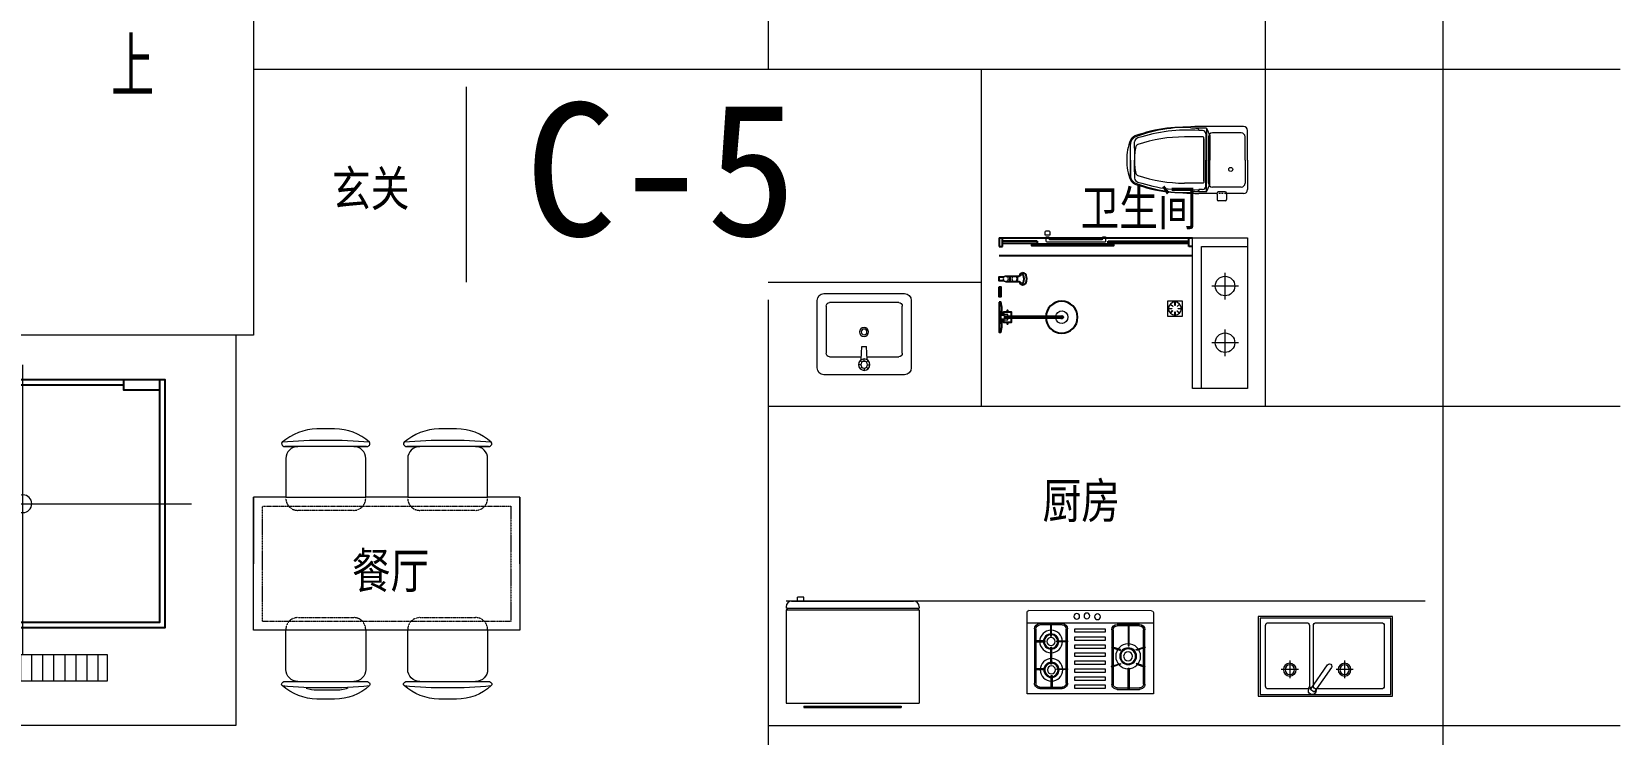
# Model space of a CAD drawing. Extents: x 5432254 to 5695744, y -448727 to -401527.
# Drawn here: x 5498500 to 5507450, y -429941 to -425980 of the extents above; entities that cross this region are included whole.
import ezdxf
from ezdxf.enums import TextEntityAlignment as Align

# ---------------------------------------------------------------- set-up
doc = ezdxf.new("R2010")
doc.units = 0
doc.linetypes.add('DASH', pattern=[0.35, 0.25, -0.1])
doc.linetypes.add('DOTE', pattern=[2.4200000000000004, 2, -0.2, 0.02, -0.2])
for name, color, linetype, lineweight in [('DOTE', 251, 'DOTE', 0), ('五金', 136, 'CONTINUOUS', 9), ('固定家具线', 243, 'CONTINUOUS', 20), ('家具', 33, 'CONTINUOUS', 9), ('看线', 27, 'CONTINUOUS', 0), ('移动家具', 41, 'CONTINUOUS', 20), ('结构细线', 250, 'CONTINUOUS', 15)]:
    doc.layers.add(name, color=color, linetype=linetype, lineweight=lineweight)
for name, color, linetype in [('PUB_TEXT', 7, 'CONTINUOUS'), ('RAIL', 163, 'CONTINUOUS'), ('WINDOW', 4, 'CONTINUOUS')]:
    doc.layers.add(name, color=color, linetype=linetype)
doc.styles.add('_TCH_DIM', font='SIMPLEX', dxfattribs={"bigfont": 'GBCBIG'})
doc.styles.add('黑体', font='SIMHEI.TTF', dxfattribs={"height": 10})

# ---------------------------------------------------------------- blocks, each defined once
blk = doc.blocks.new('A$C0C200289')
at = {"layer": '家具'}
for p, q in [((-149.9999246529769, 71.83070159953786), (-149.9999246529769, 596.7501311862725)), ((600.0000753470231, 596.7501311862725), (-149.9999246529769, 596.7501311862725)), ((500.263288419228, 622.7132478367421), (-48.17572191962972, 622.7132478367421)), ((-48.17572191962972, 613.4407061759266), (-48.17572191962972, 622.7132478367421)), ((500.263288419228, 613.4407061759266), (-48.17572191962972, 613.4407061759266)), ((500.263288419228, 613.4407061759266), (500.263288419228, 622.7132478367421)), ((600.0000753470231, 71.83070159953786), (600.0000753470231, 596.7501311862725)), ((-144.1057945420034, 71.83070159953786), (-149.9999246529769, 71.83070159953786)), ((-149.9999246529769, 53.34289427817566), (-149.9999246529769, 61.83070159953786)), ((-144.1057945420034, 61.83070159953786), (-149.9999246529769, 61.83070159953786)), ((-144.1057945420034, 61.83070159953786), (-144.1057945420034, 71.83070159953786)), ((568.4878826683853, 21.83070159953786), (-118.4877319745719, 21.83070159953786)), ((499.1467481534055, 21.83070159953786), (499.1467481534055, -2.51166638918221e-05)), ((535.2829494392208, 21.83070159953786), (535.2829494392208, -2.511712955310941e-05)), ((594.1059452358168, 61.83070159953786), (594.1059452358168, 71.83070159953786)), ((594.1059452358168, 71.83070159953786), (600.0000753470231, 71.83070159953786)), ((594.1059452358168, 61.83070159953786), (600.0000753470231, 61.83070159953786)), ((600.0000753470231, 53.34289427817566), (600.0000753470231, 61.83070159953786)), ((499.1467481534055, -2.51166638918221e-05), (535.2829494392208, -2.511712955310941e-05))]:
    blk.add_line(p, q, dxfattribs=at)
at = {"layer": '家具', "color": 251}
for p, q in [((594.1059452358168, 71.83070159953786), (-144.1057945420034, 71.83070159953786)), ((594.1059452358168, 61.83070159953786), (-144.1057945420034, 61.83070159953786))]:
    blk.add_line(p, q, dxfattribs=at)
at = {"layer": '家具'}
for centre, start, end in [((-118.4877319745719, 53.34289427817566), 180, 270), ((568.4878826683853, 53.34289427817566), 270, 0)]:
    blk.add_arc(centre, 31.51219267851957, start, end, dxfattribs=at)
blk = doc.blocks.new('fgjfgjgf')
at = {"layer": '家具', "color": 8, "linetype": 'DASH', "ltscale": 0.1}
for p, q in [((-18620.22925335285, 391.2942671880592), (-18620.22925335052, 76.29426718805917)), ((-18620.22925335285, 391.2942671880592), (-18620.22925335052, 76.29426718805917)), ((-18015.50959930103, 76.29426719422918), (-18015.50959930336, 391.2942671942292)), ((-18015.50959930103, 76.29426719422918), (-18015.50959930336, 391.2942671942292)), ((-18620.22925334796, -295.531971380813), (-18620.22925334587, -610.531971380813)), ((-18620.22925334796, -295.531971380813), (-18620.22925334587, -610.531971380813)), ((-18015.50959929638, -610.531971374643), (-18015.50959929847, -295.531971374643)), ((-18015.50959929638, -610.531971374643), (-18015.50959929847, -295.531971374643))]:
    blk.add_line(p, q, dxfattribs=at)
at = {"layer": '家具', "color": 8, "linetype": 'DASH'}
for p in [(-18691.7358911226, -678.0319713809295), (-18691.7358911226, -678.0319713813951)]:
    blk.add_line(p, (-18687.7292533454, -678.0319713812787), dxfattribs=at)
at = {"layer": '家具', "color": 8, "linetype": 'DASH', "ltscale": 0.1}
blk.add_lwpolyline([(-18641.73589113168, 590.3811479054857), (-17991.73589112121, 590.3811479054857), (-17991.73589112121, -809.6188520906726), (-18641.73589113168, -809.6188520906726)], close=True, dxfattribs=at)
for centre, start, end in [((-18687.72925335285, 391.2942671875935), 0, 90), ((-18687.72925335285, 391.2942671875935), 0, 90), ((-17948.00959930336, 391.2942671946948), 90, 180), ((-17948.00959930336, 391.2942671946948), 90, 180), ((-18687.72925335052, 76.29426718747709), 270, 0), ((-18687.72925335052, 76.29426718747709), 270, 0), ((-17948.00959930127, 76.29426719469484), 180, 270), ((-17948.00959930127, 76.29426719469484), 180, 270), ((-18687.72925334796, -295.5319713813951), 0, 90), ((-17948.00959929847, -295.5319713741774), 90, 180), ((-17948.00959929847, -295.5319713741774), 90, 180), ((-18687.72925334587, -610.5319713812787), 270, 0), ((-18687.72925334587, -610.5319713812787), 270, 0), ((-17948.00959929638, -610.5319713741774), 180, 270), ((-17948.00959929638, -610.5319713741774), 180, 270)]:
    blk.add_arc(centre, 67.5, start, end, dxfattribs=at)
at = {"layer": '移动家具'}
for p, q in [((-18980.22925335332, 463.794267185498), (-18980.22925335006, 3.794267185498029)), ((-18980.22925335332, 463.794267185498), (-18980.22925335006, 3.794267185498029)), ((-18691.73589112889, 8.79426719469484), (-18691.73589113308, 458.7942671946948)), ((-17941.73589113052, 458.7942671946948), (-17941.73589112726, 8.79426719469484)), ((-17655.50959930057, 3.794267196790315), (-17655.50959930383, 463.7942671967903)), ((-17655.50959930057, 3.794267196790315), (-17655.50959930383, 463.7942671967903)), ((-18980.22925334843, -223.0319713833742), (-18980.22925334517, -683.0319713833742)), ((-18980.22925334843, -223.0319713833742), (-18980.22925334517, -683.0319713833742)), ((-18691.7358911226, -678.0319713813951), (-18691.73589112679, -228.0319713741774)), ((-17941.73589112563, -228.0319713741774), (-17941.7358911226, -678.0319713741774)), ((-17655.50959929591, -683.0319713720819), (-17655.50959929917, -223.0319713720819)), ((-17655.50959929591, -683.0319713720819), (-17655.50959929917, -223.0319713720819))]:
    blk.add_line(p, q, dxfattribs=at)
for points in [[(-17941.73589112121, -859.6188520906726), (-18691.73589112121, -859.6188520906726), (-18691.7358911226, -678.0319713813951), (-18912.72925335076, -678.0319713725476, -0.4142135623706957), (-18980.22925335029, -610.5319713725476), (-18980.22925335076, -683.0319713719655, -0.3194305726931971), (-18992.52079718793, -701.4867730123224, -0.3077030811615924), (-19003.95334686083, -698.7838676442625, -0.1875589893197372), (-19080.22925334843, -502.5985385599779), (-19080.22925334889, -403.4654042132897, -0.1716580603475638), (-19003.95334683522, -207.2800750011811, -0.3246469117849242), (-18992.52079718444, -204.5771697316086, -0.3025368859710544), (-18980.2292533475, -223.0319713719655), (-18980.22925334796, -295.5319713720819, -0.41421356237291), (-18912.7292533475, -228.0319713725476), (-18691.73589112912, -228.0319713741774), (-18691.73589112726, 8.79426719469484), (-18912.72925334587, 8.794267196324654, -0.4142135623710271), (-18980.2292533454, 76.29426719632465), (-18980.22925334587, 3.794267196790315, -0.3194305726784759), (-18992.52079718304, -14.66053444368299, -0.3077030811901063), (-19003.95334685594, -11.95762907539029, -0.1875589893058277), (-19080.2292533447, 184.2277000393951), (-19080.22925334307, 283.3608343814267, -0.1716580603013718), (-19003.95334683033, 479.5461635674583, -0.3246469117916823), (-18992.52079718024, 482.24906883738, -0.3025368859775285), (-18980.22925334261, 463.7942671967903), (-18980.22925334331, 391.2942671967903, -0.4142135623751352), (-18912.72925334331, 458.7942671963247), (-18691.73589113215, 458.7942671946948), (-18691.73589113168, 640.3811479054857), (-17941.73589113075, 640.3811479054857)], [(-18316.73589112121, -859.6188520932337), (-17941.73589112121, -859.6188520906726), (-17941.7358911226, -678.0319713741774), (-17723.00959929591, -678.0319713725476, 0.4142135623706957), (-17655.50959929638, -610.5319713725476), (-17655.50959929591, -683.0319713719655, 0.3194305726931971), (-17643.21805545874, -701.4867730123224, 0.3077030811615924), (-17631.78550578561, -698.7838676442625, 0.1875589893197372), (-17555.50959929824, -502.5985385598615), (-17555.50959929777, -403.4654042132897, 0.1716580603475638), (-17631.78550581145, -207.2800750011811, 0.3246469117849242), (-17643.218055462, -204.5771697314922, 0.3025368859710544), (-17655.50959929917, -223.0319713719655), (-17655.50959929847, -295.5319713720819, 0.41421356237291), (-17723.00959929894, -228.0319713725476), (-17941.73589112563, -228.0319713741774), (-17941.73589112726, 8.79426719469484), (-17723.00959930057, 8.794267196324654, 0.4142135623710271), (-17655.50959930103, 76.29426719632465), (-17655.50959930057, 3.794267196790315, 0.3194305726784759), (-17643.2180554634, -14.66053444368299, 0.3077030811901063), (-17631.7855057905, -11.95762907539029, 0.1875589893058277), (-17555.50959930196, 184.2277000393951), (-17555.50959930359, 283.3608343815431, 0.1716580603013718), (-17631.78550581611, 479.5461635674583, 0.3246469117916823), (-17643.21805546642, 482.24906883738, 0.3025368859775285), (-17655.50959930383, 463.7942671967903), (-17655.50959930336, 391.2942671967903, 0.4142135623751352), (-17723.00959930336, 458.7942671963247), (-17941.73589113052, 458.7942671946948), (-17941.73589113075, 640.3811479054857), (-18316.73589113168, 640.3811479047872)], [(-19018.12760352646, 108.9089119675336, -0.07982430012728572), (-19030.2292533447, 184.2277000386966), (-19030.22925334307, 282.5573837474221, -0.05952658064299541), (-19020.65690877289, 344.8413749998435, -0.05952658064299541)]]:
    blk.add_lwpolyline(points, format="xyb", dxfattribs=at)
for centre, start, end in [((-16302.39100263058, 233.7942672042409), 174.802304033631, 185.197695966369), ((-16302.39100263058, 233.7942672042409), 174.802304033631, 185.197695966369), ((-20333.3478500233, 233.7942671780474), 354.802304033631, 5.197695966368975), ((-20333.3478500233, 233.7942671780474), 354.802304033631, 5.197695966368975), ((-16302.39100262569, -453.0319713646313), 174.802304033631, 185.197695966369), ((-16302.39100262569, -453.0319713646313), 174.802304033631, 185.197695966369), ((-20333.34785001841, -453.0319713908248), 354.802304033631, 5.197695966368975), ((-20333.34785001841, -453.0319713908248), 354.802304033631, 5.197695966368975)]:
    blk.add_arc(centre, 2712.716921149136, start, end, dxfattribs=at)
blk = doc.blocks.new('ddfdf')
at = {"layer": '家具'}
for p, q in [((15801.22047886996, -30110.33075532416), (15800.73663333491, -30821.87117318355)), ((16259.83254858754, -30110.6426102753), (15801.22047886996, -30110.33075532416)), ((16269.8257486165, -30120.64260796332), (16269.8257486165, -30812.18335021241)), ((15800.73663333491, -30821.87117318355), (16259.81894864546, -30822.18334790046))]:
    blk.add_line(p, q, dxfattribs=at)
at = {"layer": '家具', "color": 251}
for p, q in [((15856.24562452129, -30158.63353978892), (16162.68598024057, -30158.84191839138)), ((15952.10978383189, -30158.79979407729), (15956.89730725183, -30157.24783182231)), ((15968.02960611756, -30207.90957222402), (15952.10978383189, -30158.79979407729)), ((15956.89730725183, -30157.24783182231), (15972.81712953748, -30206.3576099691)), ((16062.03627514632, -30157.31932603248), (16046.04967858482, -30206.40740790183)), ((16050.8350869181, -30207.96587972413), (16066.82168347959, -30158.87779785483)), ((16066.82168347959, -30158.87779785483), (16062.03627514632, -30157.31932603248)), ((16201.47471839342, -30822.14367398366), (16201.95856392848, -30110.60325612428)), ((15826.13972583385, -30314.35733110219), (15826.22523154415, -30188.61313293988)), ((15828.77924500428, -30247.7031957914), (15828.77613383875, -30252.27845766125)), ((15946.58843899032, -30247.7833057206), (15828.77924500428, -30247.7031957914)), ((15834.13972398426, -30314.362771079), (15834.22522969456, -30188.61857291669)), ((15856.24018454449, -30166.63353793937), (16162.68054026373, -30166.84191654183)), ((15946.58532782479, -30252.35856759045), (15946.58843899032, -30247.7833057206)), ((15972.81712953748, -30206.3576099691), (15968.02960611756, -30207.90957222402)), ((16046.04967858482, -30206.40740790183), (16050.8350869181, -30207.96587972413)), ((16072.21889501713, -30252.44399807198), (16072.22200618267, -30247.86873620213)), ((16072.22200618267, -30247.86873620213), (16190.03120016869, -30247.94884613133)), ((16184.66557524111, -30188.85687139173), (16184.58006953081, -30314.60106955408)), ((16190.03120016869, -30247.94884613133), (16190.02808900317, -30252.52410800118)), ((16192.66557339151, -30188.86231136855), (16192.58006768121, -30314.60650953089)), ((15828.77613383875, -30252.27845766125), (15946.58532782479, -30252.35856759045)), ((16162.56511468087, -30336.58610453145), (15856.12475896161, -30336.37772592896)), ((15967.97021230725, -30295.25376274667), (15951.98361574577, -30344.34184461599)), ((15956.76902407904, -30345.90031643835), (15972.75562064051, -30296.81223456899)), ((15972.75562064051, -30296.81223456899), (15967.97021230725, -30295.25376274667)), ((16045.98816968787, -30296.86203250175), (16050.77569310779, -30295.31007024675)), ((16061.90799197353, -30345.97181064851), (16045.98816968787, -30296.86203250175)), ((16050.77569310779, -30295.31007024675), (16066.69551539348, -30344.41984839353)), ((16190.02808900317, -30252.52410800118), (16072.21889501713, -30252.44399807198)), ((15832.30939762758, -30555.69794555829), (15832.42922585135, -30379.47925956306)), ((15832.42922585135, -30379.47925956306), (15849.08552759684, -30379.49058580262)), ((15849.08552759684, -30379.49058580262), (15848.96569937306, -30555.70927179785)), ((16162.55967470406, -30344.58610268185), (15856.11931898478, -30344.37772407936)), ((15877.64456283998, -30555.72877334643), (15877.76439106376, -30379.51008735123)), ((15877.76439106376, -30379.51008735123), (15894.42069280923, -30379.52141359076)), ((15894.42069280923, -30379.52141359076), (15894.30086458546, -30555.74009958602)), ((15922.97972805239, -30555.75960113463), (15923.09955627615, -30379.54091513937)), ((15923.09955627615, -30379.54091513937), (15939.75585802163, -30379.55224137893)), ((15939.75585802163, -30379.55224137893), (15939.63602979787, -30555.77092737419)), ((15951.98361574577, -30344.34184461599), (15956.76902407904, -30345.90031643835)), ((15968.31489326477, -30555.7904289228), (15968.43472148855, -30379.57174292754)), ((15968.43472148855, -30379.57174292754), (15985.09102323404, -30379.5830691671)), ((15985.09102323404, -30379.5830691671), (15984.97119501028, -30555.80175516236)), ((16013.65005847719, -30555.82125671094), (16013.76988670095, -30379.60257071568)), ((16013.76988670095, -30379.60257071568), (16030.42618844645, -30379.61389695524)), ((16030.42618844645, -30379.61389695524), (16030.30636022268, -30555.8325829505)), ((16058.9852236896, -30555.85208449909), (16059.10505191336, -30379.63339850385)), ((16059.10505191336, -30379.63339850385), (16075.76135365885, -30379.64472474344)), ((16066.69551539348, -30344.41984839353), (16061.90799197353, -30345.97181064851)), ((16075.76135365885, -30379.64472474344), (16075.64152543508, -30555.86341073865)), ((16104.320388902, -30555.88291228726), (16104.44021712576, -30379.66422629202)), ((16104.44021712576, -30379.66422629202), (16121.09651887125, -30379.67555253155)), ((16121.09651887125, -30379.67555253155), (16120.97669064747, -30555.89423852682)), ((16149.65555411439, -30555.91374007543), (16149.77538233816, -30379.69505408016)), ((16149.77538233816, -30379.69505408016), (16166.43168408364, -30379.70638031972)), ((16166.43168408364, -30379.70638031972), (16166.31185585988, -30555.92506631499)), ((15848.96569937306, -30555.70927179785), (15832.30939762758, -30555.69794555829)), ((15860.70267432253, -30602.4207397656), (16167.14303004179, -30602.629118368)), ((15860.70811429936, -30594.42074161515), (16167.14847001863, -30594.62912021758)), ((15894.30086458546, -30555.74009958602), (15877.64456283998, -30555.72877334643)), ((15939.63602979787, -30555.77092737419), (15922.97972805239, -30555.75960113463)), ((15937.1669869261, -30594.52794525784), (15937.12637536677, -30654.25106717492)), ((15941.74224879594, -30594.53105642341), (15937.1669869261, -30594.52794525784)), ((15941.70163723665, -30654.25417834049), (15941.74224879594, -30594.53105642341)), ((15984.97119501028, -30555.80175516236), (15968.31489326477, -30555.7904289228)), ((16030.30636022268, -30555.8325829505), (16013.65005847719, -30555.82125671094)), ((16075.64152543508, -30555.86341073865), (16058.9852236896, -30555.85208449909)), ((16094.9205081432, -30594.63521722017), (16094.87989658389, -30654.35833913722)), ((16099.49577001306, -30594.63832838571), (16094.9205081432, -30594.63521722017)), ((16099.45515845375, -30654.36145030276), (16099.49577001306, -30594.63832838571)), ((16120.97669064747, -30555.89423852682), (16104.320388902, -30555.88291228726)), ((16166.31185585988, -30555.92506631499), (16149.65555411439, -30555.91374007543)), ((15828.55599031564, -30681.58954124071), (15828.55287915009, -30686.16480311059)), ((15828.55287915009, -30686.16480311059), (15904.26455170971, -30686.21628684053)), ((15904.26766287526, -30681.64102497065), (15828.55599031564, -30681.58954124071)), ((15830.6022156119, -30750.14453292839), (15830.68772132219, -30624.40033476608)), ((15838.60221376231, -30750.14997290523), (15838.68771947261, -30624.40577474292)), ((15904.26455170971, -30686.21628684053), (15904.26766287526, -30681.64102497065)), ((15937.12637536677, -30654.25106717492), (15941.70163723665, -30654.25417834049)), ((15968.1876466555, -30683.81788342999), (15968.18453548996, -30688.39314529984)), ((15968.18453548996, -30688.39314529984), (16063.08249315563, -30688.45767565109)), ((16063.08560432116, -30683.88241378125), (15968.1876466555, -30683.81788342999)), ((16063.08249315563, -30688.45767565109), (16063.08560432116, -30683.88241378125)), ((16094.87989658389, -30654.35833913722), (16099.45515845375, -30654.36145030276)), ((16125.59691891969, -30689.56698637997), (16125.60003008523, -30684.99172451012)), ((16199.17672794539, -30689.61702044855), (16125.59691891969, -30689.56698637997)), ((16125.60003008523, -30684.99172451012), (16199.17983911092, -30685.04175857871)), ((16189.12806501915, -30624.64407321793), (16189.04255930885, -30750.3882713803)), ((16197.12806316956, -30624.64951319477), (16197.04255745926, -30750.39371135712)), ((16199.17983911092, -30685.04175857871), (16199.17672794539, -30689.61702044855)), ((16167.0221644821, -30780.37330450807), (15860.58180876285, -30780.16492590556)), ((16167.02760445893, -30772.37330635762), (15860.58724873966, -30772.16492775513)), ((15937.04091610261, -30779.92696192159), (15937.08152766193, -30720.20384000457)), ((15941.61617797248, -30779.93007308713), (15937.04091610261, -30779.92696192159)), ((15937.08152766193, -30720.20384000457), (15941.65678953177, -30720.20695117011)), ((15941.65678953177, -30720.20695117011), (15941.61617797248, -30779.93007308713)), ((16094.79443731972, -30780.0342338839), (16094.83504887903, -30720.31111196688)), ((16099.36969918958, -30780.03734504944), (16094.79443731972, -30780.0342338839)), ((16094.83504887903, -30720.31111196688), (16099.41031074889, -30720.31422313242)), ((16099.41031074889, -30720.31422313242), (16099.36969918958, -30780.03734504944))]:
    blk.add_line(p, q, dxfattribs=at)
for centre, radius in [((16012.87678350645, -30252.92774057665), 70.09326768931929), ((16012.87678350645, -30252.92774057665), 47.27171990812843), ((16012.87678350645, -30252.92774057665), 41.77171990812843), ((16012.87678350645, -30252.92774057665), 25.27171990812844), ((16235.44661092224, -30425.80481278154), 16.15891210973495), ((16240.16507174894, -30485.34141980094), 16.15891210973495), ((16237.74673690559, -30542.49174586008), 16.15891210973495), ((15935.7753947958, -30685.09315712936), 63.72115244483573), ((15935.7753947958, -30685.09315712936), 42.97429082557129), ((15935.7753947958, -30685.09315712936), 37.97429082557129), ((15935.7753947958, -30685.09315712936), 22.97429082557131), ((16095.65932884606, -30687.33527081198), 63.72115244483573), ((16095.65932884606, -30687.33527081198), 42.97429082557129), ((16095.65932884606, -30687.33527081198), 37.97429082557129), ((16095.65932884606, -30687.33527081198), 22.97429082557131)]:
    blk.add_circle(centre, radius, dxfattribs=at)
for centre, radius, start, end in [((15856.22522460821, -30188.63353285295), 30.00000000000049, 89.96103903299782, 179.9610390329979), ((16162.66558032746, -30188.84191145544), 29.99999999998959, 359.9610390329979, 89.96103903299782), ((15856.2252246082, -30188.63353285298), 21.99999999998268, 89.96103903299782, 179.9610390329979), ((16162.66558032746, -30188.84191145547), 22.00000000001177, 359.9610390329979, 89.96103903299782), ((15856.13971889789, -30314.37773101529), 29.99999999998959, 179.9610390329979, 269.9610390329979), ((15856.13971889789, -30314.37773101529), 21.99999999999721, 179.9610390329979, 269.9610390329979), ((16162.58007461715, -30314.58610961775), 30.0000000000005, 269.9610390329979, 359.9610390329979), ((16162.58007461717, -30314.58610961775), 21.99999999998994, 269.9610390329979, 359.9610390329979), ((15860.68771438625, -30624.42073467921), 30.00000000000779, 89.96103903299782, 179.9610390329979), ((15860.68771438625, -30624.42073467924), 22.00000000000087, 89.96103903299782, 179.9610390329979), ((16167.12807010549, -30624.62911328164), 22.00000000001177, 359.9610390329979, 89.96103903299782), ((16167.12807010549, -30624.62911328164), 30.00000000001871, 359.9610390329979, 89.96103903299782), ((15860.60220867595, -30750.16493284149), 30.00000000000414, 179.9610390329979, 269.9610390329979), ((15860.60220867593, -30750.16493284149), 21.99999999998265, 179.9610390329979, 269.9610390329979), ((16167.04256439523, -30750.37331144401), 29.99999999998596, 269.9610390329979, 359.9610390329979), ((16167.04256439523, -30750.37331144401), 21.99999999998994, 269.9610390329979, 359.9610390329979)]:
    blk.add_arc(centre, radius, start, end, dxfattribs=at)
at = {"layer": '家具'}
for centre, start, end in [((16259.8257486165, -30120.64260796335), 0, 89.96103903299782), ((16259.8257486165, -30812.18335021244), 269.9610390329979, 0)]:
    blk.add_arc(centre, 9.999999999999995, start, end, dxfattribs=at)
blk = doc.blocks.new('A$C1BE601A8')
at = {"layer": '家具'}
for p, q in [((-3.331544576212764e-06, 0.0001285528123844415), (-3.331544576212764e-06, 450.0001285528124)), ((-3.331544576212764e-06, 450.0001285528124), (756.9591153254441, 450.0001285527833)), ((756.9591153254441, 450.0001285527833), (756.9591153254441, 0.000128552783280611)), ((756.9591153254441, 0.000128552783280611), (-3.331544576212764e-06, 0.0001285528123844415))]:
    blk.add_line(p, q, dxfattribs=at)
at = {"layer": '家具', "color": 251}
for p, q in [((9.999996668455424, 10.00012855281238), (9.999996668455424, 440.0001285528124)), ((9.999996668455424, 440.0001285528124), (746.9591153254441, 440.0001285527833)), ((40.70540845508367, 393.4111159972381), (40.70540845507639, 50.34339343028842)), ((272.9981059508646, 408.4111159972672), (55.70540845508367, 408.4111159972381)), ((287.9981059508573, 50.34339343031752), (287.9981059508646, 393.4111159972672)), ((315.0162760930616, 426.5923377163417), (293.2995176712066, 411.4024486967828)), ((293.2995176712066, 411.4024486967828), (390.037699023007, 273.0973095424706)), ((310.5429994659862, 393.4111159972381), (310.5429994659789, 50.34339343028842)), ((411.7544574448621, 288.2871985620586), (315.0162760930616, 426.5923377163417)), ((694.6191676114468, 408.4111159972381), (325.5429994659862, 408.4111159972381)), ((709.6191676114395, 50.34339343028842), (709.6191676114468, 393.4111159972381)), ((746.9591153254441, 440.0001285527833), (746.9591153254441, 10.00012855278328)), ((225.9020207491194, 299.6289963350573), (129.8652481655372, 299.6289963350282)), ((177.7081585571068, 248.1342476330756), (177.7081585571068, 348.3190406120848)), ((534.2878390472688, 299.6289963350282), (438.2510664636866, 299.6289963350573)), ((486.0939768552562, 248.1342476331047), (486.0939768552562, 348.3190406121139)), ((746.9591153254441, 10.00012855278328), (9.999996668455424, 10.00012855281238)), ((55.70540845507639, 35.34339343028842), (272.9981059508573, 35.34339343031752)), ((325.5429994659789, 35.34339343028842), (694.6191676114395, 35.34339343028842))]:
    blk.add_line(p, q, dxfattribs=at)
for centre, radius in [((177.7081585571068, 299.6289963350282), 36.13484355663392), ((177.7081585571068, 299.6289963350282), 27.13484355663391), ((486.0939768552562, 299.6289963350573), 36.13484355663392), ((486.0939768552562, 299.6289963350573), 27.13484355663391)]:
    blk.add_circle(centre, radius, dxfattribs=at)
for centre, radius, start, end in [((55.70540845508367, 393.4111159972381), 15, 90, 180), ((272.9981059508646, 393.4111159972672), 15, 0, 90), ((304.1578968821341, 418.9973932065768), 21.70012077171123, 342.6067890372002, 267.335304146412), ((325.5429994659862, 393.4111159972381), 15, 90, 180), ((694.6191676114468, 393.4111159972381), 15, 0, 90), ((400.8960782339345, 280.6922540522355), 13.25094642638578, 214.971046591628, 34.97104659162806), ((55.70540845507639, 50.34339343028842), 15, 180, 270), ((272.9981059508573, 50.34339343031752), 15, 270, 0), ((325.5429994659789, 50.34339343028842), 15, 180, 270), ((694.6191676114395, 50.34339343028842), 15, 270, 0)]:
    blk.add_arc(centre, radius, start, end, dxfattribs=at)
blk = doc.blocks.new('ev')
at = {"layer": '结构细线'}
h = blk.add_hatch(dxfattribs=at)
h.set_pattern_fill('ANSI31', color=256, scale=500, angle=45, style=0)
h.set_pattern_definition([(90, (0, 0), (-62.5, 1.06581410364015e-14), [])])
h.paths.add_polyline_path([(1227964.487361701, -497918.9881857499), (1228914.487361697, -497918.9881857499), (1228914.487361697, -497768.9881857256), (1227964.487361701, -497768.9881857256)])
at = {"layer": 'RAIL'}
blk.add_line((1227813.557892494, -499408.9881857147), (1227669.4873617, -499249.4258163124), dxfattribs=at)
for points in [[(1227639.4873617, -499468.9881857147), (1229239.487361695, -499468.9881857147), (1229239.487361695, -498068.9881857245), (1227639.4873617, -498068.9881857245)], [(1227871.154028364, -499468.9881857147), (1227669.4873617, -499468.9881857147), (1227669.4873617, -499408.9881857147), (1227871.154028364, -499408.9881857147)], [(1229007.820695029, -499468.9881857147), (1229209.487361695, -499468.9881857147), (1229209.487361695, -499408.9881857147), (1229007.820695029, -499408.9881857147)]]:
    blk.add_lwpolyline(points, close=True, dxfattribs=at)
for points in [[(1229209.487361695, -499438.9881857147), (1229209.487361695, -499438.9881857147), (1229209.487361695, -498098.9881857245), (1227669.4873617, -498098.9881857245), (1227669.4873617, -499438.9881857147), (1227669.4873617, -499438.9881857147)], [(1227871.154028364, -499438.9881857147), (1229007.820695029, -499438.9881857147)]]:
    blk.add_lwpolyline(points, dxfattribs=at)
at = {"layer": '结构细线'}
for p, q in [((1228439.487361711, -497918.9881857499), (1228439.487361711, -499552.3371340613)), ((1227489.487361711, -498768.9881857208), (1229389.487361714, -498768.9881857132))]:
    blk.add_line(p, q, dxfattribs=at)
blk.add_lwpolyline([(1227964.487361701, -497918.9881857499), (1228914.487361697, -497918.9881857499), (1228914.487361697, -497768.9881857256), (1227964.487361701, -497768.9881857256)], close=True, dxfattribs=at)
blk.add_circle((1228439.487361711, -498768.988185717), 50, dxfattribs=at)
blk = doc.blocks.new('dfdsf')
at = {"layer": '家具'}
for p, q in [((-6118.831913608177, -27345.44864588381), (-6118.831913608177, -27726.44864588381)), ((-5626.473608758264, -27307.3486458838), (-6080.731913608171, -27307.3486458838)), ((-5588.373608758258, -27726.44864588381), (-5588.373608758258, -27345.44864588381)), ((-6080.731913608171, -27764.54864588381), (-5626.473608758264, -27764.54864588381))]:
    blk.add_line(p, q, dxfattribs=at)
at = {"layer": '家具', "color": 8}
for p, q in [((-5872.406503072321, -27363.95664026488), (-5885.871040426886, -27363.95664026488)), ((-5866.874092104343, -27350.63551101041), (-5876.377111874863, -27341.09683283082)), ((-5866.710719794231, -27377.43855889999), (-5876.096491956057, -27387.09262784412)), ((-5853.602761183218, -27345.15289837577), (-5853.602761183218, -27331.68836102118)), ((-5853.602761183218, -27382.76038215398), (-5853.602761183218, -27396.22491950855)), ((-5831.109767354174, -27340.81993622227), (-5840.495539516, -27350.4740051664)), ((-5830.828410491573, -27386.81644769893), (-5840.331430262093, -27377.27776951935)), ((-5834.799019294114, -27363.95664026488), (-5821.334481939521, -27363.95664026488)), ((-6068.03191360816, -27694.69864588381), (-6068.03191360816, -27427.9986458838)), ((-6048.981913608171, -27408.94864588381), (-5869.201593039608, -27408.94864588381)), ((-5870.084983734348, -27391.69791249819), (-5866.302761183229, -27465.55664026488)), ((-5866.302761183229, -27465.55664026488), (-5840.902761183206, -27465.55664026488)), ((-5837.120538632058, -27391.69791249819), (-5840.902761183206, -27465.55664026488)), ((-5838.003929326798, -27408.94864588381), (-5658.223608758264, -27408.94864588381)), ((-5639.173608758247, -27427.9986458838), (-5639.173608758247, -27694.69864588381)), ((-5658.223608758264, -27713.7486458838), (-6048.981913608171, -27713.7486458838))]:
    blk.add_line(p, q, dxfattribs=at)
for centre, radius in [((-5853.602761183218, -27363.95664026488), 32.26827924368117), ((-5853.602761183218, -27363.95664026488), 18.80374188911082), ((-5854.571620082796, -27548.64864588382), 25.4), ((-5854.571620082796, -27548.64864588382), 15.95985148249019)]:
    blk.add_circle(centre, radius, dxfattribs=at)
at = {"layer": '家具'}
for centre, start, end in [((-6080.731913608171, -27345.44864588381), 90, 180), ((-5626.473608758264, -27345.44864588381), 0, 90), ((-6080.731913608171, -27726.44864588381), 180, 270), ((-5626.473608758264, -27726.44864588381), 270, 0)]:
    blk.add_arc(centre, 38.09999999999999, start, end, dxfattribs=at)
at = {"layer": '家具', "color": 8}
for centre, start, end in [((-6048.981913608171, -27427.9986458838), 90, 180), ((-5658.223608758264, -27427.9986458838), 0, 90), ((-6048.981913608171, -27694.69864588381), 180, 270), ((-5658.223608758264, -27694.69864588381), 270, 0)]:
    blk.add_arc(centre, 19.05, start, end, dxfattribs=at)
blk = doc.blocks.new('A$C37A63D83')
at = {"layer": '家具', "color": 8}
for p, q in [((152.1007537418045, 636.3000295269303), (127.6136158328736, 636.3000295269303)), ((136.4390372575144, 659.7000295268372), (322.5607923449716, 659.7000295268372)), ((229.4999148012721, 659.7000295268372), (136.4390372575144, 659.7000295268372)), ((161.9999148012721, 636.3000295269303), (152.1007537418045, 636.3000295269303)), ((161.9999148012721, 636.3000295269303), (229.4999148012721, 636.3000295269303)), ((296.9999148012721, 636.3000295269303), (229.4999148012721, 636.3000295269303)), ((296.9999148012721, 636.3000295269303), (306.8990758606815, 636.3000295269303)), ((306.8990758606815, 636.3000295269303), (331.3862137696124, 636.3000295269303)), ((49.4999148012721, 230.4000295270234), (49.4999148012721, 316.425438961247)), ((53.9999148012721, 279.0000295268837), (53.9999148012721, 280.3469408191741)), ((62.9999148012721, 274.5000295268837), (58.4999148012721, 274.5000295268837)), ((62.9999148012721, 252.9000295270234), (62.9999148012721, 274.5000295268837)), ((98.9999148012721, 250.2000295268372), (98.9999148012721, 355.5000295268837)), ((359.9999148012721, 250.2000295268372), (359.9999148012721, 355.5000295268837)), ((395.9999148012721, 252.9000295270234), (395.9999148012721, 274.5000295268837)), ((395.9999148012721, 274.5000295268837), (400.4999148012721, 274.5000295268837)), ((49.4999148012721, 230.4000295270234), (229.4999148012721, 230.4000295270234)), ((49.4999148012721, 230.4000295270234), (90.89991480123717, 211.5000295268837)), ((76.4999148012721, 36.00002952688374), (76.4999148012721, 198.0000295268837)), ((80.9999148012721, 234.9000295270234), (229.4999148012721, 234.9000295270234)), ((90.89991480123717, 211.5000295268837), (229.4999148012721, 211.5000295268837)), ((98.9999148012721, 220.5000295268837), (229.4999148012721, 220.5000295268837)), ((229.4999148012721, 246.600029526744), (102.5999148012488, 246.600029526744)), ((110.6999148012255, 246.600029526744), (229.4999148012721, 246.600029526744)), ((229.4999148012721, 246.600029526744), (356.3999148012372, 246.600029526744)), ((348.2999148012605, 246.600029526744), (229.4999148012721, 246.600029526744)), ((377.9999148012721, 234.9000295270234), (229.4999148012721, 234.9000295270234)), ((409.4999148012721, 230.4000295270234), (229.4999148012721, 230.4000295270234)), ((359.9999148012721, 220.5000295268837), (229.4999148012721, 220.5000295268837)), ((368.0999148012488, 211.5000295268837), (229.4999148012721, 211.5000295268837)), ((409.4999148012721, 230.4000295270234), (368.0999148012488, 211.5000295268837)), ((382.4999148012721, 36.00002952688374), (382.4999148012721, 198.0000295268837)), ((37.79991480126046, 171.9000295270234), (42.29991480126046, 171.9000295270234)), ((37.79991480126046, 117.9000295270234), (42.29991480126046, 117.9000295270234)), ((40.4999148012721, 153.1339767156169), (40.4999148012721, 161.6714980700053)), ((40.4999148012721, 136.961941073183), (40.4999148012721, 146.4845610454213)), ((40.4999148012721, 121.2003631880507), (40.4999148012721, 129.7378845424391)), ((49.4999148012721, 125.100029526744), (49.4999148012721, 164.7000295268372)), ((229.4999148012721, 13.50002952688374), (98.9999148012721, 13.50002952688374)), ((229.4999148012721, 13.50002952688374), (359.9999148012721, 13.50002952688374))]:
    blk.add_line(p, q, dxfattribs=at)
at = {"layer": '家具'}
for p, q in [((40.4999148012721, 170.1148996076081), (40.4999148012721, 274.5000295268837)), ((404.9999148012721, 279.0000295268837), (404.9999148012721, 280.3469408191741)), ((409.4999148012721, 230.4000295270234), (409.4999148012721, 316.425438961247)), ((418.4999148012721, 22.50002952688374), (418.4999148012721, 274.5000295268837)), ((-8.519872790202498e-05, 125.100029526744), (-8.519872790202498e-05, 164.7000295268372)), ((37.79991480126046, 171.9000295270234), (7.199914801225532, 171.9000295270234)), ((37.79991480126046, 117.9000295270234), (7.199914801225532, 117.9000295270234)), ((40.4999148012721, 22.50002952688374), (40.4999148012721, 122.0254508883227)), ((229.4999148012721, 2.952688373625278e-05), (62.9999148012721, 2.952688373625278e-05)), ((229.4999148012721, 2.952688373625278e-05), (395.9999148012721, 2.952688373625278e-05))]:
    blk.add_line(p, q, dxfattribs=at)
at = {"layer": '家具', "color": 8}
blk.add_circle((176.3999148012372, 94.50002952688374), 11.40815247663667, dxfattribs=at)
at = {"layer": '家具'}
for centre, radius, start, end in [((978.5752481516101, 321.0035639356356), 938.6165597252316, 160.4626847715381, 171.8237832143648), ((106.7233157488517, 630.3817419696134), 13.5, 147.2648599332605, 160.4628876722276), ((159.0709521270473, 596.7298013290856), 75.73124732212365, 123.7472799386984, 147.2648599332605), ((216.6116329429788, 423.2266309955157), 256.5972770785842, 87.12095541051788, 112.8427031656681), ((242.3881966600311, 423.2266309971455), 256.5972770769422, 67.15729683433189, 92.87904458948212), ((299.9288774754386, 596.7298013290856), 75.73124732212365, 32.73514006673945, 56.25272006130158), ((345.6855697206338, 630.4244115615729), 13.5, 21.34013003288133, 45.04566712631767), ((352.2765138536342, 630.3817419696134), 13.5, 19.53711232777241, 32.73514006673945), ((-519.6396762194927, 320.9842891751323), 938.6835635739402, 8.177325260295653, 19.53711232777241), ((7035.208603792184, 14.98959507793188), 6999.521077147583, 176.3999436581838, 177.8752458939346), ((-6576.20877428423, 14.98959507164545), 6999.521077242298, 2.12475410606543, 3.600056341816249), ((7.199914801225532, 164.7000295268372), 7.2, 90, 180), ((7.199914801225532, 125.100029526744), 7.2, 180, 270), ((62.9999148012721, 22.50002952688374), 22.5, 180, 270), ((395.9999148012721, 22.50002952688374), 22.5, 270, 0)]:
    blk.add_arc(centre, radius, start, end, dxfattribs=at)
at = {"layer": '家具', "color": 8}
for centre, radius, start, end in [((823.7508881162503, 352.8633589835372), 776.2321552453669, 158.6598699671187, 172.4763211694518), ((113.3142598819104, 630.4244115615729), 13.5, 134.9543328736823, 158.6598699671187), ((346.9627069511916, 396.4032121344935), 344.1924834331063, 131.9223344244035, 134.9543328736823), ((129.6475210207282, 611.0890765476506), 25.2928630336992, 94.612373994388, 166.252944387225), ((137.9694760293933, 625.7264006889891), 34.00808285177626, 87.42069238923386, 128.0686508600281), ((159.1683585894061, 611.8394187474623), 18, 109.1812518657565, 161.5027389388472), ((214.3712326320237, 386.4469987142365), 249.9794124911297, 86.59247159344724, 104.1515650265491), ((244.6285969704622, 386.4469987142365), 249.9794124911297, 75.8484349734509, 93.40752840655277), ((299.8314710130799, 611.8394187474623), 18, 18.49726106115282, 70.8187481342435), ((321.0303535730927, 625.7264006889891), 34.00808285177626, 51.93134913997194, 92.57930761076615), ((329.3523085817578, 611.0890765476506), 25.2928630336992, 13.747055612775, 85.387626005612), ((112.0371226512943, 396.4032121347263), 344.1924834331063, 45.04566712631767, 48.07766557559649), ((-364.7510585137643, 352.8633589835372), 776.2321552453669, 7.523678830548216, 21.34013003288133), ((941.9396441477584, 340.4295066338964), 881.4089537639704, 161.7058674216662, 184.2897365588694), ((933.3272812163341, 352.8506166220177), 834.3315730198825, 161.5027389388472, 179.8180574219362), ((-474.3274516138481, 352.8506166220177), 834.3315730198825, 0.1819425780638058, 18.49726106115282), ((-482.9398145452142, 340.4295066341292), 881.4089537639704, 355.7102634411307, 18.29413257833378), ((545.4996629294474, 366.854838747764), 499.0547252698382, 169.8851197815391, 189.9822750434475), ((-86.49983332696138, 366.8548387479968), 499.0547252698382, 350.0177249565525, 10.11488021846093), ((58.4999148012721, 279.0000295268837), 4.5, 180, 270), ((400.4999148012721, 279.0000295268837), 4.5, 270, 0), ((80.9999148012721, 252.9000295270234), 18, 180, 270), ((98.9999148012721, 198.0000295268837), 22.5, 90, 180), ((102.5999148012488, 250.2000295268372), 3.6, 180, 270), ((356.3999148012372, 250.2000295268372), 3.6, 270, 0), ((359.9999148012721, 198.0000295268837), 22.5, 0, 90), ((377.9999148012721, 252.9000295270234), 18, 270, 0), ((42.29991480126046, 164.7000295268372), 7.2, 0, 90), ((42.29991480126046, 125.100029526744), 7.2, 270, 0), ((98.9999148012721, 36.00002952688374), 22.5, 180, 270), ((359.9999148012721, 36.00002952688374), 22.5, 270, 0)]:
    blk.add_arc(centre, radius, start, end, dxfattribs=at)
blk = doc.blocks.new('A$C6EA5130D')
at = {"layer": '五金', "lineweight": -3}
for p, q in [((84.50004582514521, 353.3769813540857), (84.50004582514521, 30.00003310502507)), ((94.50004582514521, 30.00003310502507), (94.50004582514521, 353.3769813540857)), ((290.5000458251452, 38.33336643897928), (290.5000458251452, 113.117124465527)), ((320.5000458251452, 38.33336643897928), (320.5000458251452, 113.1171244645957)), ((68.00004582514521, 25.00003310502507), (68.00004582514521, 15.00003310502507)), ((111.0000458251452, 25.00003310502507), (111.0000458251452, 15.00003310502507)), ((320.5000458251452, 60.33336643897928), (290.5000458251452, 60.33336643897928))]:
    blk.add_line(p, q, dxfattribs=at)
at = {"layer": '五金', "color": 8}
for p, q in [((74.50004582514521, 22.00003310502507), (74.50004582514521, 15.00003310502507)), ((104.5000458251452, 25.00003310502507), (104.5000458251452, 15.00003310502507))]:
    blk.add_line(p, q, dxfattribs=at)
at = {"layer": '五金', "lineweight": -3}
for points in [[(174.5000458251452, 3.310502506792545e-05), (4.500045825145207, 3.310502506792545e-05), (4.500045825145207, 10.00003310502507), (34.25004582514521, 15.00003310502507), (79.50004582514521, 15.00003310502507)], [(61.50004582514521, 45.50003310502507), (51.50004582514521, 45.50003310502507), (51.50004582514521, 49.50003310502507), (61.50004582514521, 49.50003310502507)], [(74.50004582514521, 25.00003310502507), (61.50004582514521, 25.00003310502507), (61.50004582514521, 70.00003310502507), (84.50004582514521, 70.00003310502507)], [(94.50004582514521, 70.00003310502507), (117.5000458251452, 70.00003310502507), (117.5000458251452, 25.00003310502507), (104.5000458251452, 25.00003310502507)], [(99.50004582514521, 15.00003310502507), (144.7500458251452, 15.00003310502507), (174.5000458251452, 10.00003310502507), (174.5000458251452, 3.310502506792545e-05)], [(117.5000458251452, 49.50003310502507), (127.5000458251452, 49.50003310502507), (127.5000458251452, 45.50003310502507), (117.5000458251452, 45.50003310502507)], [(293.8333791586338, 28.9052760230843), (293.8333791586338, 3.310502506792545e-05), (317.1667124916567, 3.310502506792545e-05), (317.1667124916567, 28.9052760230843)]]:
    blk.add_lwpolyline(points, dxfattribs=at)
for points in [[(58.50004582514521, 3.310502506792545e-05), (58.50004582514521, 10.00003310502507), (120.5000458251452, 10.00003310502507), (120.5000458251452, 3.310502506792545e-05)], [(260.5000458251452, 3.310502506792545e-05), (260.5000458251452, 10.00003310502507), (204.5000458251452, 10.00003310502507), (204.5000458251452, 3.310502506792545e-05)]]:
    blk.add_lwpolyline(points, close=True, dxfattribs=at)
at = {"layer": '五金', "color": 8}
for points in [[(79.50004582514521, 22.00003310502507), (74.50004582514521, 22.00003310502507), (74.50004582514521, 50.00003310502507), (84.50004582514521, 50.00003310502507)], [(94.50004582514521, 50.00003310502507), (104.5000458251452, 50.00003310502507), (104.5000458251452, 22.00003310502507), (99.50004582514521, 22.00003310502507)]]:
    blk.add_lwpolyline(points, dxfattribs=at)
blk.add_lwpolyline([(79.50004582514521, 10.00003310502507), (79.50004582514521, 30.00003310502507), (99.50004582514521, 30.00003310502507), (99.50004582514521, 10.00003310502507)], close=True, dxfattribs=at)
at = {"layer": '五金', "lineweight": -3}
blk.add_circle((89.50004582514521, 353.3769813543186), 89.50000000000477, dxfattribs=at)
at = {"layer": '五金', "color": 8}
for centre, radius in [((89.50004582514521, 353.3769813543186), 4.999999999999999), ((305.5000458251452, 87.33336643921211), 15), ((305.5000458251452, 38.33336643921211), 15)]:
    blk.add_circle(centre, radius, dxfattribs=at)
for centre, radius, start, end in [((89.50004582514521, 353.3769813543186), 35.00000000000433, 278.2132107071449, 261.7867892928551), ((89.50004582514521, 353.3769813543186), 8.999999999996225, 303.7489885942981, 236.2510114057019), ((305.5000458251452, 87.33336643921211), 17.00000000000621, 331.9275130704248, 208.0724869295752), ((305.5000458251452, 38.33336643921211), 16.99999999999724, 151.9275130704248, 226.6640772574769), ((305.5000458251452, 38.33336643921211), 16.99999999999724, 313.3359227425232, 28.07248692957521)]:
    blk.add_arc(centre, radius, start, end, dxfattribs=at)
at = {"layer": '五金', "lineweight": -3}
for centre, radius, start, end in [((273.8663461477263, 107.1701542059891), 17.66483569771895, 19.67326077227557, 73.58193361422542), ((337.1337455025641, 107.1701542059891), 17.66483569775225, 106.4180663857746, 160.3267392277244)]:
    blk.add_arc(centre, radius, start, end, dxfattribs=at)
at = {"layer": '五金', "lineweight": -3, "extrusion": (0, 0, -1)}
for centre, major_axis, ratio, start_param, end_param in [((305.5000458251452, 135.8014234679285), (33.5595291014366, 9.815960066140176e-12), 0.612909361112146, 2.76197227228349, 6.662805688479226), ((305.5000458251452, 126.3307592200581), (-31.40840299578781, 1.732550416985588e-11), 0.4788404488619488, -1.072899011411345, 4.214491665006937)]:
    blk.add_ellipse(centre, major_axis=major_axis, ratio=ratio, start_param=start_param, end_param=end_param, dxfattribs=at)
blk = doc.blocks.new('A$C56722DB7')
at = {"layer": '五金'}
blk.add_lwpolyline([(85.82233329315204, 85.82233446394093), (85.82233329315204, 1.445412635803223e-06), (2.743909135460854e-07, 1.445412635803223e-06), (2.748565748333931e-07, 85.82233446394093)], close=True, dxfattribs=at)
at = {"layer": '五金', "color": 8}
for points in [[(9.932467175764032, 43.27378234872594), (9.932467175764032, 41.59826454753056), (25.50449067086447, 41.59826454753056), (25.50449067086447, 43.27378234872594)], [(19.84811175300274, 66.48703717952594), (18.66334175376687, 65.30226718029007), (29.67442516388837, 54.29118377016857), (30.85919516312424, 55.47595376940444)], [(19.33529755903874, 19.84811292402446), (20.5200675582746, 18.66334292478859), (31.5311509683961, 29.67442633514293), (30.34638096916024, 30.85919633437879)], [(43.27378117816988, 75.88986756326631), (41.5982633769745, 75.88986756326631), (41.5982633769745, 60.31784406816587), (43.27378117816988, 60.31784406816587)], [(42.54855238983873, 9.932468346320093), (44.22407019103412, 9.932468346320093), (44.22407019103412, 25.50449184142053), (42.54855238983873, 25.50449184142053)], [(66.48703600896988, 65.9742229853291), (65.30226600973401, 67.15899298456497), (54.29118259961251, 56.14790957421064), (55.47595259884838, 54.96313957497478)], [(65.97422181454021, 19.33529872982763), (67.15899181377608, 20.5200687290635), (56.14790840318892, 31.531152139185), (54.96313840395305, 30.34638213994913)], [(75.88986639271025, 42.54855356039479), (75.88986639271025, 44.22407136159018), (60.31784289760981, 44.22407136159018), (60.31784289760981, 42.54855356039479)]]:
    blk.add_lwpolyline(points, close=True, dxfattribs=at)
blk.add_circle((42.91116678400431, 42.9111679547932), 36.56169166270411, dxfattribs=at)

msp = doc.modelspace()

# ---------------------------------------------------------------- linework, layer by layer
at = {"layer": 'DOTE', "ltscale": 0.5}
for p, q in [((5499750.013243801, -420687.9297058368), (5499750.013243801, -427690.8886540125)), ((5502650.013243801, -420687.9297058368), (5502650.013243801, -426190.8886540125)), ((5505450.013243801, -420687.9297058368), (5505450.013243801, -428090.8886540125)), ((5506450.013243801, -420687.9297058366), (5506450.013243801, -436290.8886540125)), ((5499750.013243801, -426190.8886540124), (5507450.013243801, -426190.8886540126)), ((5503850.013243801, -426190.8886540125), (5503850.013243801, -428090.8886540125)), ((5502650.013243801, -427490.8886540125), (5502650.013243801, -436290.8886540125)), ((5499750.013243801, -427690.8886540125), (5497150.013243801, -427690.8886540125)), ((5499650.013243801, -427690.8886540125), (5499650.013243801, -429890.8886540125)), ((5502650.013243801, -428090.8886540125), (5507450.013243801, -428090.8886540125)), ((5499650.013243801, -429890.8886540125), (5497250.013243801, -429890.8886540125)), ((5502650.013243801, -429890.8886540124), (5507450.013243801, -429890.8886540124))]:
    msp.add_line(p, q, dxfattribs=at)
at = {"layer": 'WINDOW'}
for p, q in [((5503950.013243804, -427140.8886540586), (5505040.0132437, -427140.8886541296)), ((5503950.013243752, -427140.8886540754), (5503950.01324375, -427190.8886540754)), ((5503970.01324375, -427190.8886540754), (5503970.013243752, -427140.8886540754)), ((5504164.18289865, -427160.8886540623), (5503970.013243807, -427160.8886542058)), ((5503970.013243807, -427170.8886540596), (5504164.182898649, -427170.8886540791)), ((5504164.18289865, -427160.8886540623), (5504164.182898649, -427170.8886540791)), ((5504564.182898649, -427170.8886540903), (5504564.18289865, -427160.8886540903)), ((5504564.18289865, -427160.8886540903), (5505020.013243753, -427160.8886541287)), ((5504564.182898649, -427170.8886540903), (5505020.013243753, -427170.8886541287)), ((5505020.013243752, -427190.8886541287), (5505020.013243753, -427140.8886541287)), ((5503950.01324375, -427190.8886540754), (5503970.01324375, -427190.8886540754)), ((5503950.013243801, -427240.8886540586), (5505040.013243698, -427240.8886541296)), ((5505040.013243752, -427190.8886541296), (5505020.013243752, -427190.8886541287))]:
    msp.add_line(p, q, dxfattribs=at)
msp.add_lwpolyline([(5504134.182898649, -427175.8886540782), (5504594.182898649, -427175.8886540912), (5504594.182898649, -427185.8886540922), (5504134.182898649, -427185.8886540782)], close=True, dxfattribs=at)
at = {"layer": '固定家具线'}
for p, q in [((5505223.304972759, -427488.4553342636), (5505223.304972754, -427338.4553342636)), ((5505298.304972757, -427413.4553342618), (5505148.304972757, -427413.4553342662)), ((5505223.304972759, -427807.9993815569), (5505223.304972754, -427657.9993815569)), ((5505298.304972757, -427732.9993815551), (5505148.304972757, -427732.9993815595))]:
    msp.add_line(p, q, dxfattribs=at)
for points in [[(5505040.0132437, -427140.8886541296), (5505350.013243727, -427140.8886541296), (5505350.013243727, -427990.8886540584), (5505040.0132437, -427990.8886540584)], [(5505090.0132437, -427190.8886541296), (5505350.013243675, -427190.8886541313), (5505350.013243675, -427990.8886540587), (5505090.0132437, -427990.8886540571)]]:
    msp.add_lwpolyline(points, close=True, dxfattribs=at)
for centre in [(5505223.304972757, -427413.4553342636), (5505223.304972757, -427732.9993815569)]:
    msp.add_circle(centre, 54.99999999999994, dxfattribs=at)
at = {"layer": '家具'}
for p, q in [((5502650.013243801, -427390.8886540147), (5503850.013243801, -427390.8886539411)), ((5506350.013243799, -429190.8886540133), (5502750.013243797, -429190.8886540029))]:
    msp.add_line(p, q, dxfattribs=at)
at = {"layer": '看线'}
msp.add_lwpolyline([(5504207.868310612, -427123.88865408), (5504237.868310612, -427123.888654081), (5504237.868310612, -427108.888654081, 0.414213562373095), (5504232.868310612, -427103.888654081), (5504212.868310612, -427103.88865408, 0.414213562373095), (5504207.868310612, -427108.88865408)], format="xyb", close=True, dxfattribs=at)
msp.add_lwpolyline([(5504230.368310611, -427135.888654081), (5504230.368310611, -427145.888654081, 0.4142135623799703), (5504235.368310611, -427150.888654081), (5504530.36831061, -427150.8886540894, 0.4142135623662206), (5504535.36831061, -427145.8886540903), (5504535.368310611, -427135.8886540903), (5504550.368310611, -427135.8886540903), (5504550.368310611, -427160.8886540903, -0.414213562373095), (5504545.36831061, -427165.8886540903), (5504220.36831061, -427165.888654081, -0.414213562373095), (5504215.368310611, -427160.888654081), (5504215.368310611, -427135.888654081), (5504230.368310611, -427135.888654081)], format="xyb", dxfattribs=at)
at = {"layer": '移动家具', "linetype": 'DASH'}
msp.add_line((5500950.013243848, -427390.8886540124), (5500950.013243848, -426290.8886540587), dxfattribs=at)

# ---------------------------------------------------------------- block references
at = {"layer": 'RAIL', "xscale": -1, "rotation": 180}
msp.add_blockref('ev', (4270010.525882091, -927409.8768397314), dxfattribs=at)
at = {"layer": '五金', "extrusion": (0, 0, -1), "zscale": -1, "rotation": 90}
for name, p in [('A$C6EA5130D', (-5503950.013210849, -427678.5981590382)), ('A$C56722DB7', (-5504898.347436752, -427583.7998208737))]:
    msp.add_blockref(name, p, dxfattribs=at)
at = {"layer": '家具'}
for name, p, rotation in [('A$C37A63D83', (5505350.013273327, -426932.3961094688), 90), ('fgjfgjgf', (5500390.394391868, -410662.9257902034), 90), ('A$C0C200289', (5503350.013318836, -429168.1754057109), 180.0000000533608)]:
    msp.add_blockref(name, p, dxfattribs=dict(at, rotation=rotation))
at = {"layer": '家具', "xscale": -1}
for name, p, rotation in [('dfdsf', (5509044.037228804, -455220.841247616), 180), ('ddfdf', (5534919.45352094, -445534.5295749073), 269.9610391038677), ('A$C1BE601A8', (5505410.665619981, -429276.7475898052), 179.9999999466392)]:
    msp.add_blockref(name, p, dxfattribs=dict(at, rotation=rotation))

# ---------------------------------------------------------------- texts
at = {"layer": 'PUB_TEXT', "style": '_TCH_DIM'}
msp.add_text('上', height=337.5886524822695, dxfattribs=at).set_placement((5498946.445846402, -426348.7977027789))
at = {"layer": 'PUB_TEXT', "style": '黑体'}
msp.add_text('C-5', height=750, dxfattribs=at).set_placement((5502045.92265143, -427130.5825631685), align=Align.CENTER)
at = {"layer": 'PUB_TEXT', "style": '黑体', "width": 0.8}
for s, p in [('玄关', (5500409.649203308, -426963.6819760629)), ('卫生间', (5504736.654429799, -427072.7671373796)), ('厨房', (5504413.177956074, -428723.3309541572)), ('餐厅', (5500521.517496736, -429118.1275104645))]:
    msp.add_text(s, height=200, dxfattribs=at).set_placement(p, align=Align.CENTER)

doc.saveas('drawing.dxf')
